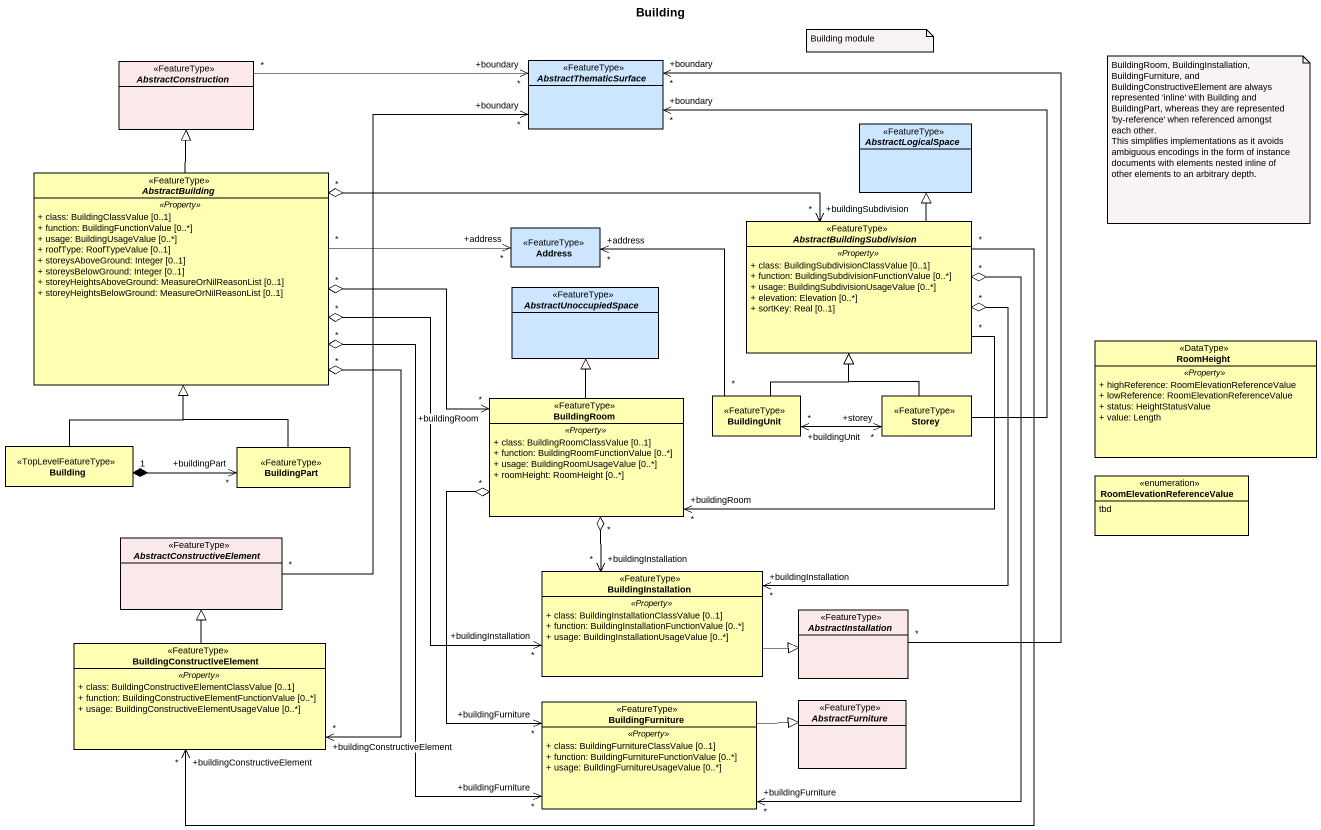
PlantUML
@startuml
title Building
hide circle
hide empty members
skinparam classAttributeIconSize 0
abstract class AbstractConstruction <<FeatureType>> #FBE9E9
abstract class AbstractThematicSurface <<FeatureType>> #CCE6FF
abstract class AbstractLogicalSpace <<FeatureType>> #CCE6FF
abstract class AbstractBuilding <<FeatureType>> #FFFFB3 {
  .. <<Property>> ..
  + class: BuildingClassValue [0..1]
  + function: BuildingFunctionValue [0..*]
  + usage: BuildingUsageValue [0..*]
  + roofType: RoofTypeValue [0..1]
  + storeysAboveGround: Integer [0..1]
  + storeysBelowGround: Integer [0..1]
  + storeyHeightsAboveGround: MeasureOrNilReasonList [0..1]
  + storeyHeightsBelowGround: MeasureOrNilReasonList [0..1]
}
class Address <<FeatureType>> #CCE6FF
abstract class AbstractBuildingSubdivision <<FeatureType>> #FFFFB3 {
  .. <<Property>> ..
  + class: BuildingSubdivisionClassValue [0..1]
  + function: BuildingSubdivisionFunctionValue [0..*]
  + usage: BuildingSubdivisionUsageValue [0..*]
  + elevation: Elevation [0..*]
  + sortKey: Real [0..1]
}
abstract class AbstractUnoccupiedSpace <<FeatureType>> #CCE6FF
class RoomHeight <<DataType>> #FFFFB3 {
  .. <<Property>> ..
  + highReference: RoomElevationReferenceValue
  + lowReference: RoomElevationReferenceValue
  + status: HeightStatusValue
  + value: Length
}
class BuildingRoom <<FeatureType>> #FFFFB3 {
  .. <<Property>> ..
  + class: BuildingRoomClassValue [0..1]
  + function: BuildingRoomFunctionValue [0..*]
  + usage: BuildingRoomUsageValue [0..*]
  + roomHeight: RoomHeight [0..*]
}
class BuildingUnit <<FeatureType>> #FFFFB3
class Storey <<FeatureType>> #FFFFB3
class Building <<TopLevelFeatureType>> #FFFFB3
class BuildingPart <<FeatureType>> #FFFFB3
enum RoomElevationReferenceValue #FFFFB3 {
  tbd
}
abstract class AbstractConstructiveElement <<FeatureType>> #FBE9E9
class BuildingInstallation <<FeatureType>> #FFFFB3 {
  .. <<Property>> ..
  + class: BuildingInstallationClassValue [0..1]
  + function: BuildingInstallationFunctionValue [0..*]
  + usage: BuildingInstallationUsageValue [0..*]
}
abstract class AbstractInstallation <<FeatureType>> #FBE9E9
class BuildingConstructiveElement <<FeatureType>> #FFFFB3 {
  .. <<Property>> ..
  + class: BuildingConstructiveElementClassValue [0..1]
  + function: BuildingConstructiveElementFunctionValue [0..*]
  + usage: BuildingConstructiveElementUsageValue [0..*]
}
abstract class AbstractFurniture <<FeatureType>> #FBE9E9
class BuildingFurniture <<FeatureType>> #FFFFB3 {
  .. <<Property>> ..
  + class: BuildingFurnitureClassValue [0..1]
  + function: BuildingFurnitureFunctionValue [0..*]
  + usage: BuildingFurnitureUsageValue [0..*]
}
AbstractConstruction "*" -right-> "+boundary\n*" AbstractThematicSurface
AbstractBuilding -up-|> AbstractConstruction
AbstractBuilding "*" -right-> "+address\n*" Address
AbstractBuilding "*" o-right-> "+buildingSubdivision\n*" AbstractBuildingSubdivision
AbstractBuilding "*" o-right-> "+buildingRoom\n*" BuildingRoom
AbstractBuilding "*" o--> "+buildingInstallation\n*" BuildingInstallation
AbstractBuilding "*" o--> "+buildingConstructiveElement\n*" BuildingConstructiveElement
AbstractBuilding "*" o--> "+buildingFurniture\n*" BuildingFurniture
AbstractBuildingSubdivision -up-|> AbstractLogicalSpace
AbstractBuildingSubdivision "*" --> "+buildingRoom\n*" BuildingRoom
AbstractBuildingSubdivision "*" o--> "+buildingInstallation\n*" BuildingInstallation
AbstractBuildingSubdivision "*" --> "+buildingConstructiveElement\n*" BuildingConstructiveElement
AbstractBuildingSubdivision "*" o--> "+buildingFurniture\n*" BuildingFurniture
BuildingRoom -up-|> AbstractUnoccupiedSpace
BuildingRoom "*" o--> "+buildingInstallation\n*" BuildingInstallation
BuildingRoom "*" o--> "+buildingFurniture\n*" BuildingFurniture
BuildingUnit "*" -up-> "+address\n*" Address
BuildingUnit -up-|> AbstractBuildingSubdivision
Storey -up-> "+boundary\n*" AbstractThematicSurface
Storey -up-|> AbstractBuildingSubdivision
Storey "+storey\n*" <-left-> "+buildingUnit\n*" BuildingUnit
Building -up-|> AbstractBuilding
Building "1" *-right-> "+buildingPart\n*" BuildingPart
BuildingPart -up-|> AbstractBuilding
AbstractConstructiveElement "*" -up-> "+boundary\n*" AbstractThematicSurface
BuildingInstallation -right-|> AbstractInstallation
AbstractInstallation "*" -up-> "+boundary\n*" AbstractThematicSurface
BuildingConstructiveElement -up-|> AbstractConstructiveElement
BuildingFurniture -right-|> AbstractFurniture
note as N1
  Building module
end note
note as N2
  BuildingRoom, BuildingInstallation, BuildingFurniture, and BuildingConstructiveElement are always represented 'inline' with Building and BuildingPart, whereas they are represented 'by-reference' when referenced amongst each other.
  This simplifies implementations as it avoids ambiguous encodings in the form of instance documents with elements nested inline of other elements to an arbitrary depth.
end note
@enduml
